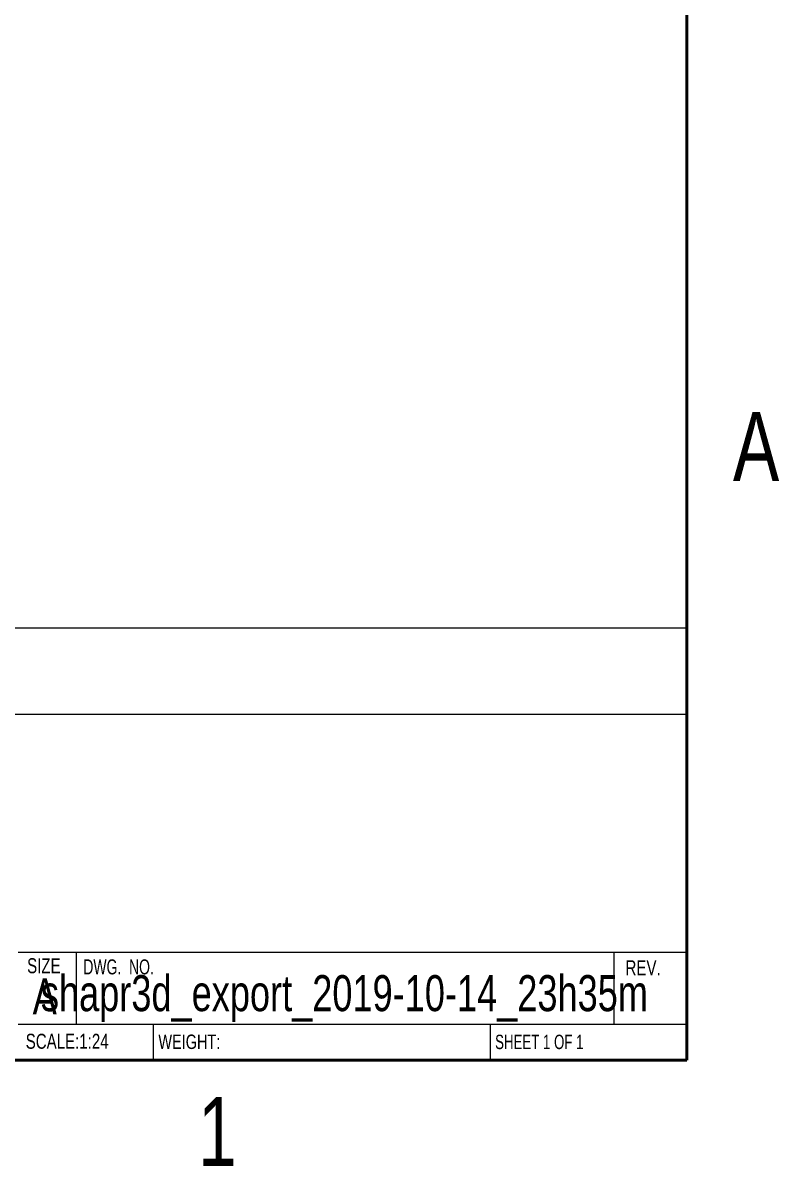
# Model space of a CAD drawing. Header units: inches. Extents: x 0.1 to 8.4, y 0.1 to 10.9.
# Drawn here: x 5.698 to 8.32, y 0.133 to 4.098 of the extents above; entities that cross this region are included whole.
import ezdxf

# ---------------------------------------------------------------- set-up
doc = ezdxf.new("R2010")
doc.units = ezdxf.units.IN
doc.header["$MEASUREMENT"] = 0
doc.styles.add('SLDTEXTSTYLE0', font='TXT', dxfattribs={"width": 0.75})
doc.styles.add('SLDTEXTSTYLE1', font='TXT', dxfattribs={"width": 0.6875})
doc.styles.add('SLDTEXTSTYLE3', font='TXT', dxfattribs={"width": 0.694444})

msp = doc.modelspace()

# ---------------------------------------------------------------- linework, layer by layer
at = {"color": 7, "linetype": 'Continuous', "lineweight": 50}
for p, q in [((8, 10.5), (8, 0.5)), ((8, 0.5), (0.5, 0.5))]:
    msp.add_line(p, q, dxfattribs=at)
at = {"color": 7, "linetype": 'Continuous', "lineweight": 18}
for p, q in [((3, 2), (8, 2)), ((4.317, 1.7), (8, 1.7)), ((5.6816, 0.875), (8, 0.875)), ((5.8824, 0.875), (5.8824, 0.625)), ((7.7468, 0.875), (7.7468, 0.625)), ((5.6816, 0.625), (8, 0.625)), ((6.1492, 0.625), (6.1492, 0.5)), ((7.3186, 0.625), (7.3186, 0.5))]:
    msp.add_line(p, q, dxfattribs=at)

# ---------------------------------------------------------------- texts
at = {"color": 7, "linetype": 'Continuous', "lineweight": 0}
for s, insert, char_height, attachment_point, style in [('A', (8.2404, 2.749), 0.24, 2, 'SLDTEXTSTYLE0'), ('SIZE', (5.7127, 0.8539), 0.05208, 1, 'SLDTEXTSTYLE0'), ('DWG.  NO.', (5.9076, 0.8498), 0.05208, 1, 'SLDTEXTSTYLE3'), ('REV.', (7.7876, 0.8467), 0.05208, 1, 'SLDTEXTSTYLE0'), ('shapr3d_export_2019-10-14_23h35m', (6.8129, 0.7951), 0.125, 2, 'SLDTEXTSTYLE0'), ('A', (5.7319, 0.7843), 0.125, 1, 'SLDTEXTSTYLE0'), ('SCALE:1:24', (5.7078, 0.5917), 0.05208, 1, 'SLDTEXTSTYLE0'), ('WEIGHT:', (6.1679, 0.589), 0.05, 1, 'SLDTEXTSTYLE0'), ('SHEET 1 OF 1', (7.3354, 0.5885), 0.05, 1, 'SLDTEXTSTYLE1'), ('1', (6.3726, 0.3726), 0.24, 2, 'SLDTEXTSTYLE0')]:
    msp.add_mtext(s, dxfattribs=dict(at, insert=insert, char_height=char_height, attachment_point=attachment_point, style=style))

doc.saveas('drawing.dxf')
